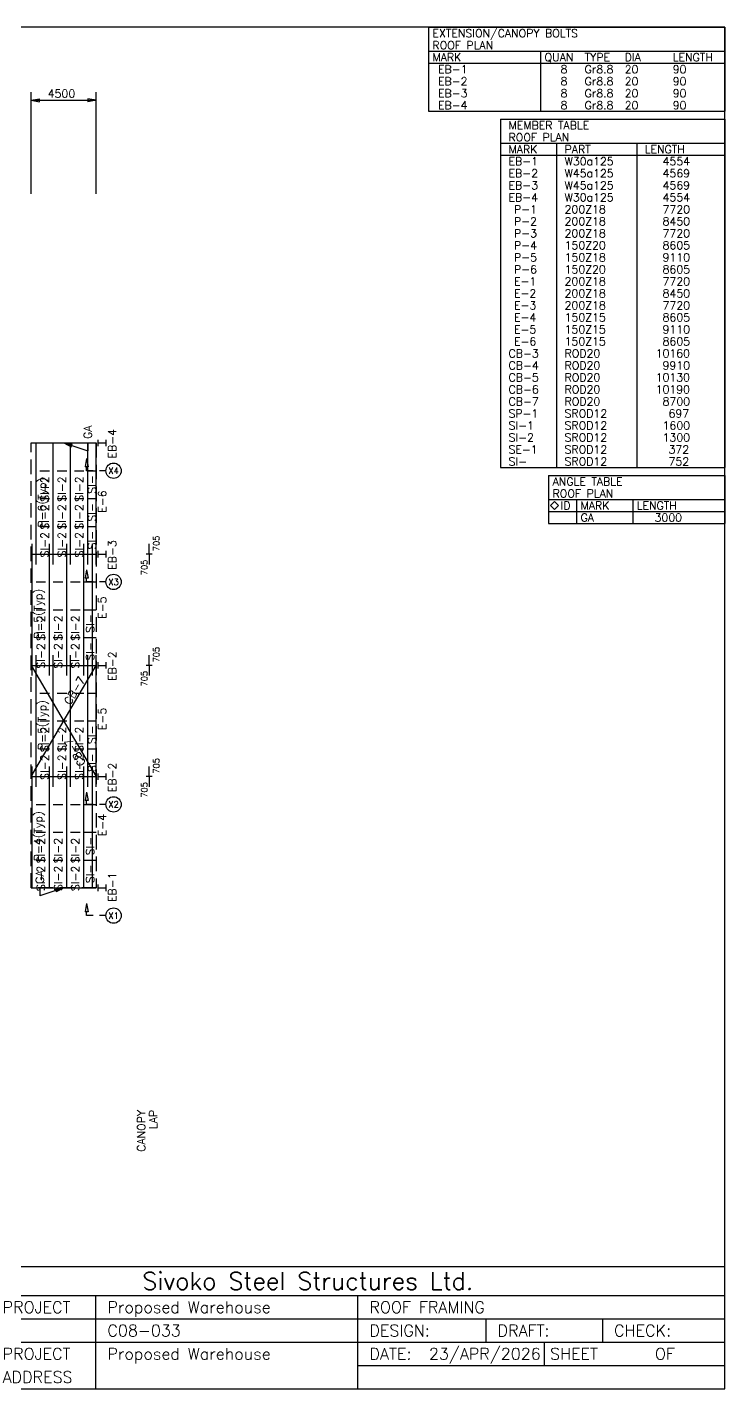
# Model space of a CAD drawing. Extents: x 0 to 133297, y 0 to 94260.
# Drawn here: x 85021 to 133297, y 0 to 94260 of the extents above; entities that cross this region are included whole.
import ezdxf
from ezdxf.enums import TextEntityAlignment as Align

# ---------------------------------------------------------------- set-up
doc = ezdxf.new("R2010")
doc.units = 0
doc.linetypes.add('CONTIN', pattern=[0])
doc.linetypes.add('DASHED', pattern=[1507.5, 1007.7, -499.8])
doc.layers.get('0').update_dxf_attribs({"linetype": 'CONTIN'})
for name, color, linetype in [('1', 7, 'CONTIN'), ('10', 10, 'CONTIN'), ('11', 7, 'CONTIN'), ('12', 6, 'CONTIN'), ('14', 7, 'CONTIN'), ('2', 6, 'CONTIN'), ('22', 7, 'CONTIN'), ('26', 7, 'CONTIN'), ('3', 7, 'CONTIN'), ('4', 7, 'CONTIN'), ('5', 5, 'DASHED'), ('6', 6, 'CONTIN'), ('7', 7, 'CONTIN')]:
    doc.layers.add(name, color=color, linetype=linetype)
doc.styles.add('SIMPLEX', font='SIMPLEX')

# ---------------------------------------------------------------- blocks, each defined once
blk = doc.blocks.new('WCOL')
for p, q in [((-10.2, 0), (10.2, 0)), ((0, 0), (0, -25.4)), ((-10.2, -25.4), (10.2, -25.4))]:
    blk.add_line(p, q)
blk = doc.blocks.new('ARROWP')
for p, q in [((0, 0), (-576, 96)), ((-576, 96), (-576, -96)), ((0, 0), (-576, -96))]:
    blk.add_line(p, q)
blk = doc.blocks.new('CUTSEC')
at = {"layer": '7'}
for p, q in [((-665.05579, 0), (-221.68526, 0)), ((221.685257, 0), (665.055786, 0)), ((665.055786, 0), (665.055786, 266.022278))]:
    blk.add_line(p, q, dxfattribs=at)
at = {"layer": '7', "rotation": 90}
blk.add_blockref('ARROWP', (665.055786, 842.40387), dxfattribs=at)
blk = doc.blocks.new('ARROW')
for p, q in [((0, 0), (-576, 96)), ((-576, 96), (-576, -96)), ((0, 0), (-576, -96))]:
    blk.add_line(p, q)
blk = doc.blocks.new('ROFFRM')
at = {"layer": '1'}
for p, q in [((47494.6602, 37495), (47494.6602, 45900)), ((48688.7031, 37495), (48688.7031, 45900)), ((49882.75, 37495), (49882.75, 45900)), ((51076.793, 37495), (51076.793, 45900)), ((51662.6406, 37495), (51662.6406, 45900)), ((47760.6797, 43975.0039), (48422.6836, 43975.0039)), ((48954.7266, 43975.0039), (49616.7305, 43975.0039)), ((50148.7695, 43975.0039), (50810.7695, 43975.0039)), ((51076.793, 43975.0039), (51662.6406, 43975.0039)), ((51076.793, 43975.0039), (51662.6406, 43975.0039)), ((47760.6797, 42050.0039), (48422.6836, 42050.0039)), ((48954.7266, 42050.0039), (49616.7305, 42050.0039)), ((50148.7695, 42050.0039), (50810.7695, 42050.0039)), ((51076.793, 42050.0039), (51662.6406, 42050.0039)), ((51076.793, 42050.0039), (51662.6406, 42050.0039)), ((47760.6797, 40125), (48422.6836, 40125)), ((48954.7266, 40125), (49616.7305, 40125)), ((50148.7695, 40125), (50810.7695, 40125)), ((51076.793, 40125), (51662.6406, 40125)), ((51076.793, 40125), (51662.6406, 40125)), ((47228.6367, 29795.002), (47228.6367, 38905)), ((48422.6797, 29795.002), (48422.6797, 38905)), ((49616.7266, 29795.002), (49616.7266, 38905)), ((50810.7656, 29795.002), (50810.7656, 38905)), ((51396.6211, 29795.002), (51396.6211, 38905)), ((47494.6563, 36274.9961), (48156.6602, 36274.9961)), ((48688.7031, 36274.9961), (49350.7031, 36274.9961)), ((49882.7461, 36274.9961), (50544.7461, 36274.9961)), ((50810.7656, 36274.9961), (51662.6406, 36274.9961)), ((50810.7656, 36274.9961), (51662.6406, 36274.9961)), ((47494.6563, 34350), (48156.6602, 34350)), ((48688.7031, 34350), (49350.7031, 34350)), ((49882.7461, 34350), (50544.7461, 34350)), ((50810.7656, 34350), (51662.6406, 34350)), ((50810.7656, 34350), (51662.6406, 34350)), ((47494.6563, 32424.998), (48156.6602, 32424.998)), ((48688.7031, 32424.998), (49350.7031, 32424.998)), ((49882.7461, 32424.998), (50544.7461, 32424.998)), ((50810.7656, 32424.998), (51662.6406, 32424.998)), ((50810.7656, 32424.998), (51662.6406, 32424.998)), ((47494.6602, 22094.998), (47494.6602, 31204.998)), ((48688.7031, 22094.998), (48688.7031, 31204.998)), ((49882.75, 22094.998), (49882.75, 31204.998)), ((51076.793, 22094.998), (51076.793, 31204.998)), ((51662.6406, 22094.998), (51662.6406, 31204.998)), ((47162.6406, 30499.9961), (51662.6406, 22799.998)), ((47162.6406, 22799.998), (51662.6406, 30499.9961)), ((47760.6797, 28575.002), (48422.6836, 28575.002)), ((48954.7266, 28575.002), (49616.7305, 28575.002)), ((50148.7695, 28575.002), (50810.7695, 28575.002)), ((51076.793, 28575.002), (51662.6406, 28575.002)), ((51076.793, 28575.002), (51662.6406, 28575.002)), ((47760.6797, 26649.998), (48422.6836, 26649.998)), ((48954.7266, 26649.998), (49616.7305, 26649.998)), ((50148.7695, 26649.998), (50810.7695, 26649.998)), ((51076.793, 26649.998), (51662.6406, 26649.998)), ((51076.793, 26649.998), (51662.6406, 26649.998)), ((47760.6797, 24724.998), (48422.6836, 24724.998)), ((48954.7266, 24724.998), (49616.7305, 24724.998)), ((50148.7695, 24724.998), (50810.7695, 24724.998)), ((51076.793, 24724.998), (51662.6406, 24724.998)), ((51076.793, 24724.998), (51662.6406, 24724.998)), ((47228.6367, 15099.998), (47228.6367, 23505)), ((48422.6797, 15099.998), (48422.6797, 23505)), ((49616.7266, 15099.998), (49616.7266, 23505)), ((50810.7656, 15099.998), (50810.7656, 23505)), ((51396.6211, 15099.998), (51396.6211, 23505)), ((47494.6563, 20875.002), (48156.6602, 20875.002)), ((48688.7031, 20875.002), (49350.7031, 20875.002)), ((49882.7461, 20875.002), (50544.7461, 20875.002)), ((50810.7656, 20875.002), (51662.6406, 20875.002)), ((50810.7656, 20875.002), (51662.6406, 20875.002)), ((47494.6563, 18950), (48156.6602, 18950)), ((48688.7031, 18950), (49350.7031, 18950)), ((49882.7461, 18950), (50544.7461, 18950)), ((50810.7656, 18950), (51662.6406, 18950)), ((50810.7656, 18950), (51662.6406, 18950)), ((47494.6563, 17025), (48156.6602, 17025)), ((48688.7031, 17025), (49350.7031, 17025)), ((49882.7461, 17025), (50544.7461, 17025)), ((50810.7656, 17025), (51662.6406, 17025)), ((50810.7656, 17025), (51662.6406, 17025))]:
    blk.add_line(p, q, dxfattribs=at)
at = {"layer": '12'}
for p, q in [((47162.6406, 63147.5859), (47162.6406, 70175)), ((51662.6406, 63147.5859), (51662.6406, 70175))]:
    blk.add_line(p, q, dxfattribs=at)
at = {"layer": '2'}
for p, q in [((47162.6406, 69620.7891), (51662.6406, 69620.7891)), ((55334.2969, 38200), (55334.2969, 38905)), ((55542.1328, 38200), (55126.4688, 38200)), ((55542.1328, 38200), (55126.4688, 38200)), ((55334.2969, 38200), (55334.2969, 37495)), ((55334.2969, 30499.9961), (55334.2969, 31204.998)), ((55542.1328, 30499.9961), (55126.4688, 30499.9961)), ((55542.1328, 30499.9961), (55126.4688, 30499.9961)), ((55334.2969, 30499.9961), (55334.2969, 29795.002)), ((55542.1328, 22799.998), (55126.4688, 22799.998)), ((55542.1328, 22799.998), (55126.4688, 22799.998)), ((55334.2969, 22799.998), (55334.2969, 23505)), ((55334.2969, 22799.998), (55334.2969, 22094.998))]:
    blk.add_line(p, q, dxfattribs=at)
at = {"layer": '3'}
for p, q in [((49412.6406, 45900), (51075.2773, 45345.7852)), ((51075.2773, 45900), (51075.2773, 45345.7852)), ((47750, 15099.998), (47750, 14545.7852)), ((49412.6406, 15099.998), (47750, 14545.7852))]:
    blk.add_line(p, q, dxfattribs=at)
at = {"layer": '4'}
for p, q in [((47162.6406, 45900), (51662.6406, 45900)), ((47162.6406, 38200), (51662.6406, 38200)), ((47162.6406, 30499.9961), (51662.6406, 30499.9961)), ((47162.6406, 22799.998), (51662.6406, 22799.998)), ((47162.6406, 15099.998), (51662.6406, 15099.998))]:
    blk.add_line(p, q, dxfattribs=at)
at = {"layer": '5'}
for p, q in [((47162.6406, 15099.998), (47162.6406, 45900)), ((47162.6406, 45900), (51662.6406, 45900)), ((51662.6406, 45900), (51662.6406, 15099.998)), ((51662.6406, 15099.998), (47162.6406, 15099.998))]:
    blk.add_line(p, q, dxfattribs=at)
at = {"layer": '6'}
for p, q in [((47162.6406, 45900), (51662.6406, 45900)), ((47162.6406, 15099.998), (51662.6406, 15099.998))]:
    blk.add_line(p, q, dxfattribs=at)
at = {"layer": '7'}
for centre in [(52859.7422, 43975.0039), (52859.7422, 36275), (52859.7422, 20874.998), (52859.7422, 13174.999)]:
    blk.add_circle(centre, 532.044556, dxfattribs=at)
at = {"layer": '10', "xscale": 21.8194142, "yscale": 21.8194142, "zscale": 21.8194142, "rotation": 90}
for p in [(51801.1953, 45900), (51801.1953, 38200), (51801.1953, 30499.9961), (51801.1953, 22799.998), (51801.1953, 15099.998)]:
    blk.add_blockref('WCOL', p, dxfattribs=at)
at = {"layer": '2', "rotation": 180}
blk.add_blockref('ARROW', (47162.6406, 69620.7891), dxfattribs=at)
at = {"layer": '2'}
blk.add_blockref('ARROW', (51662.6406, 69620.7891), dxfattribs=at)
at = {"layer": '3'}
for p, rotation in [((49412.6406, 45900), 161.565), ((49412.6406, 15099.998), 378.435)]:
    blk.add_blockref('ARROWP', p, dxfattribs=dict(at, rotation=rotation))
at = {"layer": '7', "yscale": -1, "zscale": -1, "rotation": -180}
for p in [(51662.6406, 43975.0039), (51662.6406, 36275), (51662.6406, 20874.998), (51662.6406, 13174.999)]:
    blk.add_blockref('CUTSEC', p, dxfattribs=at)
at = {"layer": '11', "style": 'SIMPLEX'}
blk.add_text('4500', height=554.213135, dxfattribs=at).set_placement((48304.2148, 69805.5313))
for p in [(56027.0664, 38407.8281), (55195.75, 36745.1875), (56027.0664, 30707.8281), (55195.75, 29045.1875), (56027.0664, 23007.8281), (55195.75, 21345.1895)]:
    blk.add_text('705', height=415.659851, rotation=90, dxfattribs=at).set_placement(p)
at = {"layer": '2', "style": 'SIMPLEX'}
for s, p in [('CANOPY', (55057.1953, -277.10657)), (' LAP', (55888.5117, -277.10657))]:
    blk.add_text(s, height=554.213135, rotation=90, dxfattribs=at).set_placement(p, align=Align.RIGHT)
at = {"layer": '3', "style": 'SIMPLEX'}
for s, rotation, p in [('GA', 90, (51352.3828, 46177.1055)), ('EB-4', 90, (53048.1719, 44819.2852)), (' P-6(Typ)', 90, (48187.4258, 39653.0273)), ('SI-2', 90, (48368.7852, 41824.6563)), ('SI-2', 90, (49562.8359, 41824.6563)), ('SI-2', 90, (50756.875, 41824.6563)), ('SI-', 90, (51646.8203, 42378.8711)), ('SI-', 90, (51646.8203, 42378.8711)), (' E-6', 90, (52355.4063, 40686.0625)), ('SI-2', 90, (48368.7852, 39899.6563)), ('SI-2', 90, (49562.8359, 39899.6563)), ('SI-2', 90, (50756.875, 39899.6563)), ('SI-', 90, (51646.8203, 40453.8711)), ('SI-', 90, (51646.8203, 40453.8711)), ('SI-2', 90, (48368.7852, 37974.6523)), ('SI-2', 90, (49562.8359, 37974.6523)), ('SI-2', 90, (50756.875, 37974.6523)), ('SI-', 90, (51646.8203, 38528.8672)), ('SI-', 90, (51646.8203, 38528.8672)), ('EB-3', 90, (53048.1719, 37119.2852)), (' P-5(Typ)', 90, (47921.4023, 31953.0234)), (' E-5', 90, (52355.4063, 33338.5586)), ('SI-', 90, (51513.8086, 32753.8652)), ('SI-', 90, (51513.8086, 32753.8652)), ('SI-2', 90, (48102.7617, 32199.6504)), ('SI-2', 90, (49296.8086, 32199.6504)), ('SI-2', 90, (50490.8516, 32199.6504)), ('SI-2', 90, (48102.7617, 30274.6504)), ('SI-2', 90, (49296.8086, 30274.6504)), ('SI-2', 90, (50490.8516, 30274.6504)), ('SI-', 90, (51513.8086, 30828.8633)), ('SI-', 90, (51513.8086, 30828.8633)), ('EB-2', 90, (53048.1719, 29419.2832)), ('CB-7', 59.697, (49872.7227, 27711.8496)), (' P-5(Typ)', 90, (48187.4258, 24253.0254)), (' E-5', 90, (52355.4063, 25638.5586)), ('SI-2', 90, (48368.7852, 24499.6523)), ('SI-2', 90, (49562.8359, 24499.6523)), ('SI-2', 90, (50756.875, 24499.6523)), ('SI-', 90, (51646.8203, 25053.8652)), ('SI-', 90, (51646.8203, 25053.8652)), ('CB-7', 120.303, (50963.3125, 23722.0293)), ('SI-2', 90, (48368.7852, 22574.6504)), ('SI-2', 90, (49562.8359, 22574.6504)), ('SI-2', 90, (50756.875, 22574.6504)), ('SI-', 90, (51646.8203, 23128.8652)), ('SI-', 90, (51646.8203, 23128.8652)), ('EB-2', 90, (53048.1719, 21719.2832)), (' P-4(Typ)', 90, (47921.4023, 16553.0273)), (' E-4', 90, (52355.4063, 18291.0605)), ('SI-2', 90, (48102.7617, 16799.6523)), ('SI-2', 90, (49296.8086, 16799.6523)), ('SI-2', 90, (50490.8516, 16799.6523)), ('SI-', 90, (51513.8086, 17353.8652)), ('SI-', 90, (51513.8086, 17353.8652)), ('GA', 90, (48027.1055, 15377.1074)), ('SI-2', 90, (48102.7617, 14874.6514)), ('SI-2', 90, (49296.8086, 14874.6514)), ('SI-2', 90, (50490.8516, 14874.6514)), ('SI-', 90, (51513.8086, 15428.8652)), ('SI-', 90, (51513.8086, 15428.8652)), ('EB-1', 90, (53048.1719, 14116.2686))]:
    blk.add_text(s, height=554.213135, rotation=rotation, dxfattribs=at).set_placement(p)
at = {"layer": '7', "style": 'SIMPLEX'}
for s, p in [('X4', (52859.7422, 43975.0039)), ('X3', (52859.7422, 36275)), ('X2', (52859.7422, 20874.998)), ('X1', (52859.7422, 13174.999))]:
    blk.add_text(s, height=425.635651, dxfattribs=at).set_placement(p, align=Align.MIDDLE_CENTER)
blk = doc.blocks.new('RW1BLT')
for p, q in [((-20505.885, 0), (0, 0)), ((-20505.885, 0), (-20505.885, -5819.2378)), ((0, 0), (0, -5819.2378)), ((-20505.885, -1662.6394), (0, -1662.6394)), ((-12746.9, -1662.6394), (-12746.9, -5819.2378)), ((-20505.885, -2493.959), (0, -2493.959)), ((-20505.885, -5819.2378), (0, -5819.2378))]:
    blk.add_line(p, q)
at = {"layer": '14', "style": 'SIMPLEX'}
for s, height, p in [('EXTENSION/CANOPY BOLTS', 554.213135, (-20228.777, -692.7664)), ('ROOF PLAN', 554.21313, (-20228.777, -1524.0861)), ('MARK', 554.21313, (-20228.777, -2355.4055)), ('QUAN', 554.21313, (-12469.795, -2355.4055)), ('TYPE', 554.21313, (-9698.7285, -2355.4055)), ('DIA', 554.21313, (-6927.6631, -2355.4055)), ('LENGTH', 554.21313, (-3602.3853, -2355.4055))]:
    blk.add_text(s, height=height, dxfattribs=at).set_placement(p)
at = {"layer": '26', "style": 'SIMPLEX'}
for s, height, p in [(' EB-1', 554.21313, (-20228.777, -3186.7251)), ('8', 554.2131, (-11361.368, -3186.7251)), ('Gr8.8', 554.21313, (-9698.7285, -3186.7251)), ('20', 554.21313, (-6927.6631, -3186.7251)), ('90', 554.21313, (-3602.3853, -3186.7251)), (' EB-2', 554.21313, (-20228.777, -4018.0449)), ('8', 554.2131, (-11361.368, -4018.0449)), ('Gr8.8', 554.21313, (-9698.7285, -4018.0449)), ('20', 554.21313, (-6927.6631, -4018.0449)), ('90', 554.21313, (-3602.3853, -4018.0449)), (' EB-3', 554.21313, (-20228.777, -4849.3647)), ('8', 554.2131, (-11361.368, -4849.3647)), ('Gr8.8', 554.21313, (-9698.7285, -4849.3647)), ('20', 554.21313, (-6927.6631, -4849.3647)), ('90', 554.21313, (-3602.3853, -4849.3647)), (' EB-4', 554.21313, (-20228.777, -5680.6846)), ('8', 554.2131, (-11361.368, -5680.6846)), ('Gr8.8', 554.21313, (-9698.7285, -5680.6846)), ('20', 554.21313, (-6927.6631, -5680.6846)), ('90', 554.21313, (-3602.3853, -5680.6846))]:
    blk.add_text(s, height=height, dxfattribs=at).set_placement(p)
blk = doc.blocks.new('RW1TBL')
for p, q in [((-15517.968, 0), (0, 0)), ((-15517.968, 0), (-15517.968, -24108.271)), ((0, 0), (0, -24108.271)), ((-15517.968, -1662.6394), (0, -1662.6394)), ((-15517.968, -1662.6394), (-15517.968, -2493.959)), ((-11638.476, -1662.6394), (-11638.476, -2493.959)), ((-6096.3442, -1662.6394), (-6096.3442, -2493.959)), ((-15517.968, -2493.959), (-15517.968, -24108.271)), ((-15517.968, -2493.959), (0, -2493.959)), ((-11638.476, -2493.959), (-11638.476, -24108.271)), ((-6096.3442, -2493.959), (-6096.3442, -24108.271)), ((-15517.968, -24108.271), (0, -24108.271))]:
    blk.add_line(p, q)
at = {"layer": '14', "style": 'SIMPLEX'}
for s, height, p in [('MEMBER TABLE', 554.213135, (-14963.755, -692.7664)), ('ROOF PLAN', 554.21313, (-14963.755, -1524.0861)), ('MARK', 554.21313, (-14963.755, -2355.4055)), ('PART', 554.21313, (-11084.262, -2355.4055)), ('LENGTH', 554.21313, (-5542.1313, -2355.4055))]:
    blk.add_text(s, height=height, dxfattribs=at).set_placement(p)
at = {"layer": '26', "style": 'SIMPLEX'}
for s, p in [('EB-1', (-14963.755, -3186.7253)), ('W30a125', (-11084.262, -3186.7253)), ('   4554', (-5542.1313, -3186.7253)), ('EB-2', (-14963.755, -4018.0457)), ('W45a125', (-11084.262, -4018.0457)), ('   4569', (-5542.1313, -4018.0457)), ('EB-3', (-14963.755, -4849.3652)), ('W45a125', (-11084.262, -4849.3652)), ('   4569', (-5542.1313, -4849.3652)), ('EB-4', (-14963.755, -5680.6851)), ('W30a125', (-11084.262, -5680.6851)), ('   4554', (-5542.1313, -5680.6851)), (' P-1', (-14963.755, -6512.0039)), ('200Z18', (-11084.262, -6512.0039)), ('   7720', (-5542.1313, -6512.0039)), (' P-2', (-14963.755, -7343.3242)), ('200Z18', (-11084.262, -7343.3242)), ('   8450', (-5542.1313, -7343.3242)), (' P-3', (-14963.755, -8174.6431)), (' P-4', (-14963.755, -9005.9629)), ('200Z18', (-11084.262, -8174.6431)), ('150Z20', (-11084.262, -9005.9629)), ('   7720', (-5542.1313, -8174.6431)), ('   8605', (-5542.1313, -9005.9629)), (' P-5', (-14963.755, -9837.2832)), ('150Z18', (-11084.262, -9837.2832)), ('   9110', (-5542.1313, -9837.2832)), (' P-6', (-14963.755, -10668.603)), ('150Z20', (-11084.262, -10668.603)), ('   8605', (-5542.1313, -10668.603)), (' E-1', (-14963.755, -11499.923)), ('200Z18', (-11084.262, -11499.923)), ('   7720', (-5542.1313, -11499.923)), (' E-2', (-14963.755, -12331.242)), ('200Z18', (-11084.262, -12331.242)), ('   8450', (-5542.1313, -12331.242)), (' E-3', (-14963.755, -13162.562)), ('200Z18', (-11084.262, -13162.562)), ('   7720', (-5542.1313, -13162.562)), (' E-4', (-14963.755, -13993.882)), ('150Z15', (-11084.262, -13993.882)), ('   8605', (-5542.1313, -13993.882)), (' E-5', (-14963.755, -14825.202)), ('150Z15', (-11084.262, -14825.202)), ('   9110', (-5542.1313, -14825.202)), ('CB-3', (-14963.755, -16487.842)), (' E-6', (-14963.755, -15656.521)), ('ROD20', (-11084.262, -16487.842)), ('150Z15', (-11084.262, -15656.521)), ('  10160', (-5542.1313, -16487.842)), ('   8605', (-5542.1313, -15656.521)), ('CB-4', (-14963.755, -17319.162)), ('ROD20', (-11084.262, -17319.162)), ('   9910', (-5542.1313, -17319.162)), ('CB-5', (-14963.755, -18150.48)), ('ROD20', (-11084.262, -18150.48)), ('  10130', (-5542.1313, -18150.48)), ('CB-6', (-14963.755, -18981.801)), ('ROD20', (-11084.262, -18981.801)), ('  10190', (-5542.1313, -18981.801)), ('CB-7', (-14963.755, -19813.121)), ('ROD20', (-11084.262, -19813.121)), ('   8700', (-5542.1313, -19813.121)), ('SP-1', (-14963.755, -20644.439)), ('SROD12', (-11084.262, -20644.439)), ('    697', (-5542.1313, -20644.439)), ('SI-1', (-14963.755, -21475.76)), ('SROD12', (-11084.262, -21475.76)), ('   1600', (-5542.1313, -21475.76)), ('SI-2', (-14963.755, -22307.08)), ('SE-1', (-14963.755, -23138.4)), ('SROD12', (-11084.262, -22307.08)), ('SROD12', (-11084.262, -23138.4)), ('   1300', (-5542.1313, -22307.08)), ('    372', (-5542.1313, -23138.4)), ('SI-', (-14963.755, -23969.719)), ('SROD12', (-11084.262, -23969.719)), ('    752', (-5542.1313, -23969.719))]:
    blk.add_text(s, height=554.21313, dxfattribs=at).set_placement(p)
blk = doc.blocks.new('RW1ANGL')
for p, q in [((-12192.688, 0), (-12192.688, -3325.2788)), ((-12192.688, 0), (0, 0)), ((0, 0), (0, -3325.2788)), ((-12192.688, -1662.6394), (0, -1662.6394)), ((-10252.942, -1662.6394), (-10252.942, -3325.2788)), ((-6373.4502, -1662.6394), (-6373.4502, -3325.2788)), ((-12192.688, -2493.959), (0, -2493.959)), ((-12192.688, -3325.2788), (0, -3325.2788))]:
    blk.add_line(p, q)
at = {"layer": '14'}
for p, q in [((-12054.135, -2078.2991), (-11777.028, -1801.1926)), ((-11777.028, -1801.1926), (-11499.922, -2078.2991)), ((-11777.028, -2355.4055), (-12054.135, -2078.2991)), ((-11499.922, -2078.2991), (-11777.028, -2355.4055))]:
    blk.add_line(p, q, dxfattribs=at)
at = {"layer": '14', "style": 'SIMPLEX'}
for s, height, p in [('ANGLE TABLE', 554.213135, (-11915.582, -692.7664)), ('ROOF PLAN', 554.21313, (-11915.582, -1524.0861)), ('ID', 554.21313, (-11361.368, -2355.4055)), ('MARK', 554.21313, (-9975.8359, -2355.4055)), ('LENGTH', 554.21313, (-6096.3438, -2355.4055))]:
    blk.add_text(s, height=height, dxfattribs=at).set_placement(p)
at = {"layer": '26', "style": 'SIMPLEX'}
for s, p in [('GA', (-9975.8359, -3186.7253)), ('   3000', (-6096.3438, -3186.7253))]:
    blk.add_text(s, height=554.21313, dxfattribs=at).set_placement(p)

msp = doc.modelspace()

# ---------------------------------------------------------------- linework, layer by layer
for p, q in [((82510.7109, 8464.3457), (133296.781, 8464.3457)), ((133296.781, 0), (133296.781, 8464.3457)), ((82510.7109, 6449.02539), (133296.781, 6449.02539)), ((89765.8594, 0), (89765.8594, 6449.02539)), ((107903.734, 0), (107903.734, 6449.02539)), ((82510.7109, 4836.76904), (133296.781, 4836.76904)), ((116771.156, 4836.76904), (116771.156, 3224.5127)), ((124832.43, 4836.76904), (124832.43, 3224.5127)), ((82510.7109, 3224.5127), (133296.781, 3224.5127)), ((120801.789, 3224.5127), (120801.789, 1612.25635)), ((107903.734, 1612.25635), (133296.781, 1612.25635)), ((82510.7109, 0), (133296.781, 0))]:
    msp.add_line(p, q)
at = {"layer": '22'}
for p, q in [((133296.781, 94259.8672), (0, 94259.8672)), ((133296.781, 0), (133296.781, 94259.8672)), ((0, 0), (133296.781, 0))]:
    msp.add_line(p, q, dxfattribs=at)

# ---------------------------------------------------------------- block references
for name, p in [('RW1BLT', (133296.781, 94259.8672)), ('ROFFRM', (38135.9531, 19581.0273)), ('RW1TBL', (133296.781, 87886.4219)), ('RW1ANGL', (133296.781, 63223.9414))]:
    msp.add_blockref(name, p)

# ---------------------------------------------------------------- texts
at = {"layer": '14', "style": 'SIMPLEX'}
for s, height, p in [('Sivoko Steel Structures Ltd.', 1209.19226, (92990.3672, 6852.08984)), ('PROJECT', 806.128174, (83316.8359, 5239.83301)), ('Proposed Warehouse', 806.128174, (90571.9844, 5239.83301)), ('ROOF FRAMING', 806.128174, (108709.867, 5239.83301)), ('C08-033', 806.128174, (90571.9844, 3627.57666)), ('DESIGN:', 806.128174, (108709.867, 3627.57666)), ('DRAFT:', 806.128174, (117577.281, 3627.57666)), ('CHECK:', 806.128174, (125638.57, 3627.57666)), ('23/APR/2026', 806.128174, (112821.117, 2015.32031)), ('PROJECT', 806.128174, (83316.8359, 2015.32031)), ('Proposed Warehouse', 806.128174, (90571.9844, 2015.32031)), ('DATE:', 806.128174, (108709.867, 2015.32031)), ('SHEET', 806.128174, (121204.852, 2015.32031)), ('OF', 806.128174, (128460, 2015.32031)), ('ADDRESS', 806.128174, (83316.8359, 403.06409))]:
    msp.add_text(s, height=height, dxfattribs=at).set_placement(p)

doc.saveas('drawing.dxf')
